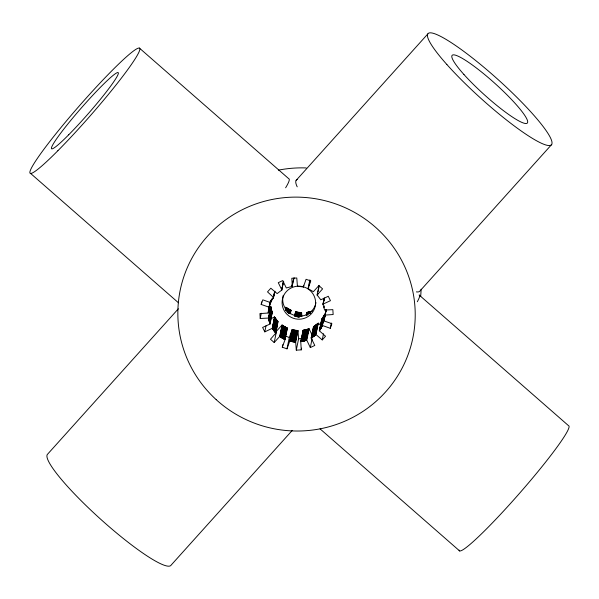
<?xml version="1.0" encoding="UTF-8"?>
<svg xmlns="http://www.w3.org/2000/svg" width="599" height="599" viewBox="0 0 599 599"><rect width="100%" height="100%" fill="white"/><g stroke="black" fill="none" stroke-linecap="round" stroke-linejoin="round"><path stroke-width="0.9" d="M261.718 301.829L261.186 304.457L269.026 307.175L268.225 313.03L259.929 313.599L260.228 318.496L268.509 318.054L270.83 306.673L268.988 306.77M325.923 309.855L324.044 320.959L331.891 323.677L330.266 328.304L322.464 325.512L319.342 330.79L325.549 336.256L322.247 339.91L315.943 334.534L318.256 323.146L321.064 325.534M260.228 318.496L261.299 313.247M268.442 310.185L270.112 301.874M268.3 311.495L270.261 301.859M268.24 312.371L270.374 301.859M268.225 313.03L270.546 301.207M261.186 304.457L262.804 299.829L270.613 302.622L271.145 299.994M271.257 318.518L274.574 316.946L272.26 328.334L264.795 331.861L266.046 325.736M270.613 302.622L271.152 300.473M270.793 302.225L271.34 300.077M270.98 301.829L271.849 299.103M271.384 301.05L271.946 298.908M264.795 331.861L262.617 327.436L270.104 323.992L268.562 318.271L270.83 306.673M268.622 318.705L270.875 306.89M268.659 318.923L270.898 307.107M268.741 319.357L270.973 307.542M268.794 319.567L271.018 307.751M271.587 300.661L273.099 298.242L273.75 295.427M268.831 319.784L271.107 308.186M273.099 298.242L274.417 292.626M268.929 320.21L271.145 308.403M273.346 297.875L274.537 292.439M268.988 320.428L271.205 308.612M273.473 297.696L274.978 291.211M269.093 320.854L271.302 309.039M269.146 321.064L271.347 309.256M269.206 321.274L271.459 309.683M269.258 321.491L271.527 309.893M269.385 321.91L271.579 310.102M269.453 322.12L271.654 310.312M269.52 322.329L271.774 310.739M269.587 322.539L271.834 310.948M269.655 322.749L271.909 311.158M269.73 322.958L271.968 311.368M269.797 323.168L272.051 311.57M269.887 323.37L272.118 311.779M269.947 323.58L272.201 311.982M270.104 323.992L272.268 312.199M301.619 348.124L301.26 349.876L296.288 350.145L298.602 338.757L297.973 330.581L292.027 329.75L289.714 341.131L287.003 348.843L282.294 347.218L285.087 339.543L287.4 328.162L282.024 325.047L279.703 336.436L274.2 342.523L270.471 339.244L275.884 333.059L272.38 328.514L274.574 316.946M272.493 328.709L274.701 317.133M272.62 328.888L274.806 317.32M272.732 329.076L274.934 317.507M272.859 329.263L275.046 317.695M272.979 329.45L275.173 317.874M273.114 329.622L275.293 318.062M273.226 329.809L275.428 318.241M273.361 329.989L275.54 318.428M273.608 297.523L267.521 291.878L270.823 288.224L277.135 293.6L281.53 290.283L282.062 287.655M282.421 285.903L283.312 281.523M273.481 330.169L275.675 318.601M273.616 330.349L275.802 318.788M281.53 290.283L283.507 281.418M273.743 330.528L275.937 318.96M281.725 290.171L283.694 281.298M273.885 330.7L276.064 319.147M274.013 330.88L276.199 319.319M274.162 331.045L276.326 319.499M274.282 331.232L276.476 319.664M274.432 331.397L276.603 319.844M274.567 331.569L276.745 320.016M274.709 331.741L276.88 320.188M274.851 331.913L277.023 320.353M274.993 332.078L277.165 320.525M275.136 332.25L277.315 320.69M275.293 332.408L277.457 320.862M275.435 332.58L277.607 321.019M275.585 332.737L277.749 321.191M275.735 332.902L277.899 321.356M275.884 333.059L278.048 321.521M274.2 342.523L276.521 331.135L282.024 325.047M285.304 308.927L285.656 307.182L291.039 310.289L290.328 313.786M285.087 339.543L279.89 336.563L282.204 325.175M285.483 309.054L285.843 307.309M280.07 336.698L282.384 325.309M285.483 310.057L286.015 307.444M280.25 336.818L282.571 325.437M285.671 310.185L286.202 307.564M280.429 336.952L282.75 325.564M285.85 310.312L286.382 307.699M280.624 337.065L282.938 325.676M286.037 310.432L286.577 307.811M280.796 337.2L283.117 325.811M286.217 310.567L286.749 307.946M280.991 337.312L283.305 325.931M286.404 310.679L286.943 308.058M281.171 337.439L283.484 326.058M286.592 310.806L287.123 308.186M281.365 337.551L283.679 326.17M286.779 310.918L287.31 308.298M281.912 290.058L278.28 282.676L282.758 280.557L286.3 287.962L291.87 286.487L292.23 284.742M281.545 337.679L283.866 326.29M286.966 311.046L287.498 308.425M291.87 286.487L293.697 278.587M281.74 337.791L284.053 326.403M287.161 311.158L287.692 308.537M292.095 286.472L294.094 277.666M281.927 337.911L284.24 326.522M287.168 312.146L287.879 308.657M282.122 338.008L284.443 326.627M287.542 311.375L288.074 308.762M282.309 338.136L284.63 326.747M287.73 311.502L288.261 308.882M282.503 338.24L284.825 326.859M287.745 312.476L288.456 308.987M282.698 338.353L285.012 326.972M287.939 312.596L288.651 309.099M282.893 338.457L285.214 327.069M288.134 312.693L288.845 309.204M283.087 338.57L285.401 327.181M288.329 312.805L289.04 309.316M283.29 338.667L285.603 327.286M288.531 312.903L289.235 309.413M283.484 338.772L285.798 327.391M288.725 313.015L289.429 309.526M283.686 338.869L286 327.481M288.928 313.105L289.639 309.616M282.294 347.218L282.833 344.59M283.881 338.974L286.195 327.593M289.122 313.217L289.826 309.72M284.083 339.071L286.397 327.683M289.324 313.307L290.028 309.818M284.278 339.169L286.592 327.788M289.519 313.412L290.23 309.923M284.48 339.259L286.794 327.878M289.721 313.502L290.433 310.012M284.682 339.363L286.996 327.975M289.923 313.599L290.635 310.11M284.884 339.446L287.198 328.065M290.126 313.689L290.837 310.192M287.003 348.843L289.317 337.462L292.027 329.75M294.775 316.242L295.666 311.877L301.611 312.708L301.889 316.347M297.973 330.581L295.659 341.962L292.776 341.722L289.931 341.183L292.245 329.794M294.993 316.294L295.884 311.929M290.148 341.235L292.462 329.854M295.21 316.347L296.101 311.982M290.365 341.273L292.686 329.892M295.427 316.384L296.318 312.019M290.582 341.333L292.896 329.952M295.824 315.576L296.535 312.079M290.8 341.378L293.113 329.989M296.041 315.613L296.752 312.124M291.017 341.43L293.33 330.042M296.258 315.666L296.969 312.176M291.234 341.467L293.555 330.079M296.475 315.703L297.186 312.214M291.451 341.512L293.772 330.124M296.692 315.748L297.404 312.259M291.676 341.542L293.989 330.161M296.737 316.661L297.628 312.289M291.893 341.587L294.206 330.206M296.954 316.699L297.845 312.334M292.117 341.61L294.431 330.229M297.179 316.729L298.07 312.364M292.312 286.427L291.81 278.258L296.782 277.988L297.418 286.172L303.356 287.003L303.715 285.251M292.334 341.662L294.648 330.274M297.396 316.774L298.287 312.408M292.552 341.685L294.873 330.304M297.621 316.804L298.504 312.431M292.776 341.722L295.09 330.341M297.838 316.834L298.729 312.468M292.993 341.752L295.314 330.363M298.062 316.864L298.946 312.498M293.218 341.782L295.532 330.401M298.28 316.893L299.171 312.528M293.435 341.804L295.756 330.416M298.504 316.916L299.388 312.551M293.66 341.834L295.973 330.446M298.721 316.946L299.612 312.581M293.884 341.842L296.198 330.461M298.946 316.953L299.829 312.588M294.102 341.879L296.415 330.491M299.163 316.991L300.054 312.626M294.326 341.894L296.64 330.506M299.388 317.006L300.279 312.641M294.543 341.917L296.864 330.528M299.785 316.152L300.496 312.663M294.768 341.924L297.082 330.543M300.009 316.16L300.72 312.671M294.993 341.947L297.306 330.558M300.234 316.182L300.938 312.693M295.21 341.954L297.531 330.566M300.451 316.19L301.162 312.7M295.434 341.969L297.748 330.581M300.676 316.205L301.387 312.715M300.9 316.205L301.611 312.708M324.853 315.104L333.149 314.535L332.849 309.638L324.561 310.08L322.966 304.142L330.453 300.691L328.274 296.273L320.809 299.799L317.096 294.978L322.599 288.89L318.87 285.611L313.367 291.698L308.066 288.636L309.848 279.875M308.395 288.77L308.747 287.018M309.106 285.266L309.997 280.894M301.26 349.876L300.758 341.707L303.079 330.326L309.091 328.791L312.244 335.373M306.179 315.074L306.71 312.453L311.675 311.285M300.758 341.707L303.296 330.281M306.396 315.029L306.928 312.408M300.975 341.662L303.513 330.259M306.621 315.007L307.152 312.393M301.2 341.64L303.738 330.214M306.838 314.969L307.369 312.349M301.417 341.602L303.955 330.184M307.055 314.939L307.587 312.319M301.641 341.572L304.172 330.139M307.272 314.894L307.811 312.274M301.859 341.527L304.389 330.109M307.497 314.857L308.028 312.236M302.076 341.49L304.606 330.056M307.886 313.936L308.245 312.191M302.293 341.445L304.831 330.019M308.111 313.898L308.463 312.154M302.51 341.408L305.041 329.959M308.32 313.839L308.68 312.094M302.727 341.348L305.265 329.929M308.545 313.801L308.897 312.057M302.944 341.31L305.475 329.869M308.755 313.749L309.114 312.004M303.161 341.258L305.692 329.824M308.972 313.704L309.331 311.959M303.379 341.213L305.909 329.772M309.189 313.644L309.548 311.899M303.596 341.153L306.126 329.72M309.406 313.599L309.765 311.854M303.813 341.108L306.336 329.66M309.623 313.539L309.975 311.787M304.022 341.041L306.553 329.607M309.833 313.487L310.192 311.735M304.24 340.988L306.763 329.532M310.042 313.412L310.402 311.667M304.449 340.921L306.98 329.487M310.267 313.367L310.619 311.615M304.666 340.868L307.197 329.42M310.477 313.299L310.829 311.547M304.876 340.801L307.407 329.36M305.093 340.741L307.616 329.285M305.303 340.674L307.834 329.225M305.512 340.614L308.043 329.151M305.722 340.539L308.253 329.091M305.939 340.472L308.455 329.001M306.141 340.389L308.672 328.941M306.359 340.329L308.882 328.858M318.256 323.146L313.479 326.695L311.166 338.076L314.797 345.451L310.319 347.577L306.77 340.172L309.091 328.791M317.096 294.978L319.057 285.349M317.343 295.232L317.695 293.48M318.054 291.728L318.945 287.348M317.485 295.397L317.844 293.645M311.166 338.076L313.666 326.575M311.353 337.963L313.861 326.47M311.54 337.851L314.041 326.343M311.727 337.731L314.235 326.23M311.922 337.619L314.415 326.111M312.101 337.492L314.61 325.998M310.319 347.577L312.101 338.817M312.289 337.379L314.782 325.863M312.468 337.244L314.977 325.751M312.656 337.132L315.156 325.624M312.835 337.005L315.336 325.504M313.022 336.885L315.516 325.369M313.202 336.75L315.703 325.242M313.382 336.631L315.875 325.107M313.562 336.496L316.055 324.98M313.741 336.368L316.227 324.838M313.906 336.226L316.407 324.718M314.093 336.099L316.579 324.576M314.258 335.964L316.751 324.441M314.438 335.829L316.923 324.299M314.61 335.687L317.096 324.164M314.782 335.552L317.26 324.022M314.947 335.403L317.433 323.887M315.119 335.268L317.597 323.73M315.276 335.118L317.769 323.595M315.456 334.983L317.927 323.445M315.613 334.826L318.099 323.303M322.966 304.142L324.209 298.01M323.041 304.352L324.284 298.22M323.303 303.678L324.373 298.422M324.074 300.384L324.433 298.631M319.342 330.79L321.656 319.409L324.778 314.123L322.367 325.706M324.089 307.706L324.441 305.954M319.469 330.611L321.918 319.057M319.724 330.259L322.045 318.87M319.859 330.079L322.292 318.511M320.106 329.72L322.427 318.339M320.225 329.532L322.539 318.151M320.353 329.353L322.786 317.784M320.592 328.986L323.018 317.41M320.824 328.611L323.138 317.23M320.922 328.417L323.363 316.849M321.154 328.042L323.587 316.474M321.371 327.66L323.797 316.092M321.581 327.279L324.007 315.703M321.783 326.889L324.209 315.314M321.985 326.5L324.403 314.917M322.18 326.103L324.598 314.52M324.815 315.98L326.081 309.638M324.74 316.856L326.2 309.631M324.044 320.959L325.631 313.127M325.826 312.199L326.23 310.065M322.247 339.91L323.497 333.778M330.266 328.304L331.337 323.048M303.356 287.003L306.067 279.291L310.776 280.916L308.066 288.636M294.461 315.306L295.666 311.877M290.111 312.85L291.039 310.289M286.472 330.715L287.4 328.162M178.337 308.807L47.269 454.551A83.044 12.729 42 0 0 102.384 520.771A83.044 12.729 42 0 0 171.179 565.059L292.26 430.411M296.131 180.381L427.821 33.941M551.731 144.449L420.034 290.889A83.044 12.729 42 0 1 416.387 291.878M311.892 311.218L312.304 311.076M298.602 338.757L301.918 338.577M285.401 336.106L289.317 337.462M139.35 48.04L288.778 178.734A83.044 7.368 -48.8 0 1 285.611 187.794M30.452 173.313L178.472 302.78M320.046 428.854L459.65 550.96M295.659 341.962L296.288 350.145M306.71 312.453L306.823 314.273M303.079 330.326L303.184 332.138M297.209 186.828A83.044 12.729 42 0 1 297.471 179.445M278.423 170.146A118.752 116.872 11.5 0 1 306.216 167.945M421.104 289.22A118.752 116.872 11.5 0 1 420.64 296.55M315.973 302.667A16.772 16.51 11.5 0 1 295.831 315.763A16.772 16.51 11.5 0 1 283.267 295.3M302.832 286.659A16.772 16.51 11.5 0 1 311.128 314.011A16.772 16.51 11.5 0 1 282.893 307.654A16.772 16.51 11.5 0 1 302.151 286.502M459.148 550.122A83.044 7.368 -48.8 0 0 518.068 494.969A83.044 7.368 -48.8 0 0 568.548 425.687L419.12 294.993A83.044 7.368 -48.8 0 1 417.293 301.746M463.933 74.486A50.571 7.75 42 0 0 526.776 123.387A50.571 7.75 42 0 0 478.623 69.709A50.571 7.75 42 0 0 463.933 74.486M446.876 64.52A83.044 12.729 42 0 0 550.391 145.385A83.044 12.729 42 0 0 472.072 57.676A83.044 12.729 42 0 0 446.876 64.52M68.735 134.76A50.571 4.485 -48.8 0 0 118.362 72.973A50.571 4.485 -48.8 0 0 67.605 124.293A50.571 4.485 -48.8 0 0 68.735 134.76M57.878 150.716A83.044 7.368 -48.8 0 0 139.852 48.878A83.044 7.368 -48.8 0 0 56.972 132.439A83.044 7.368 -48.8 0 0 57.878 150.716M216.202 399.66A118.752 116.872 11.5 0 0 412.359 340.292A118.752 116.872 11.5 0 0 261.052 202.252A118.752 116.872 11.5 0 0 216.202 399.66"/></g></svg>
